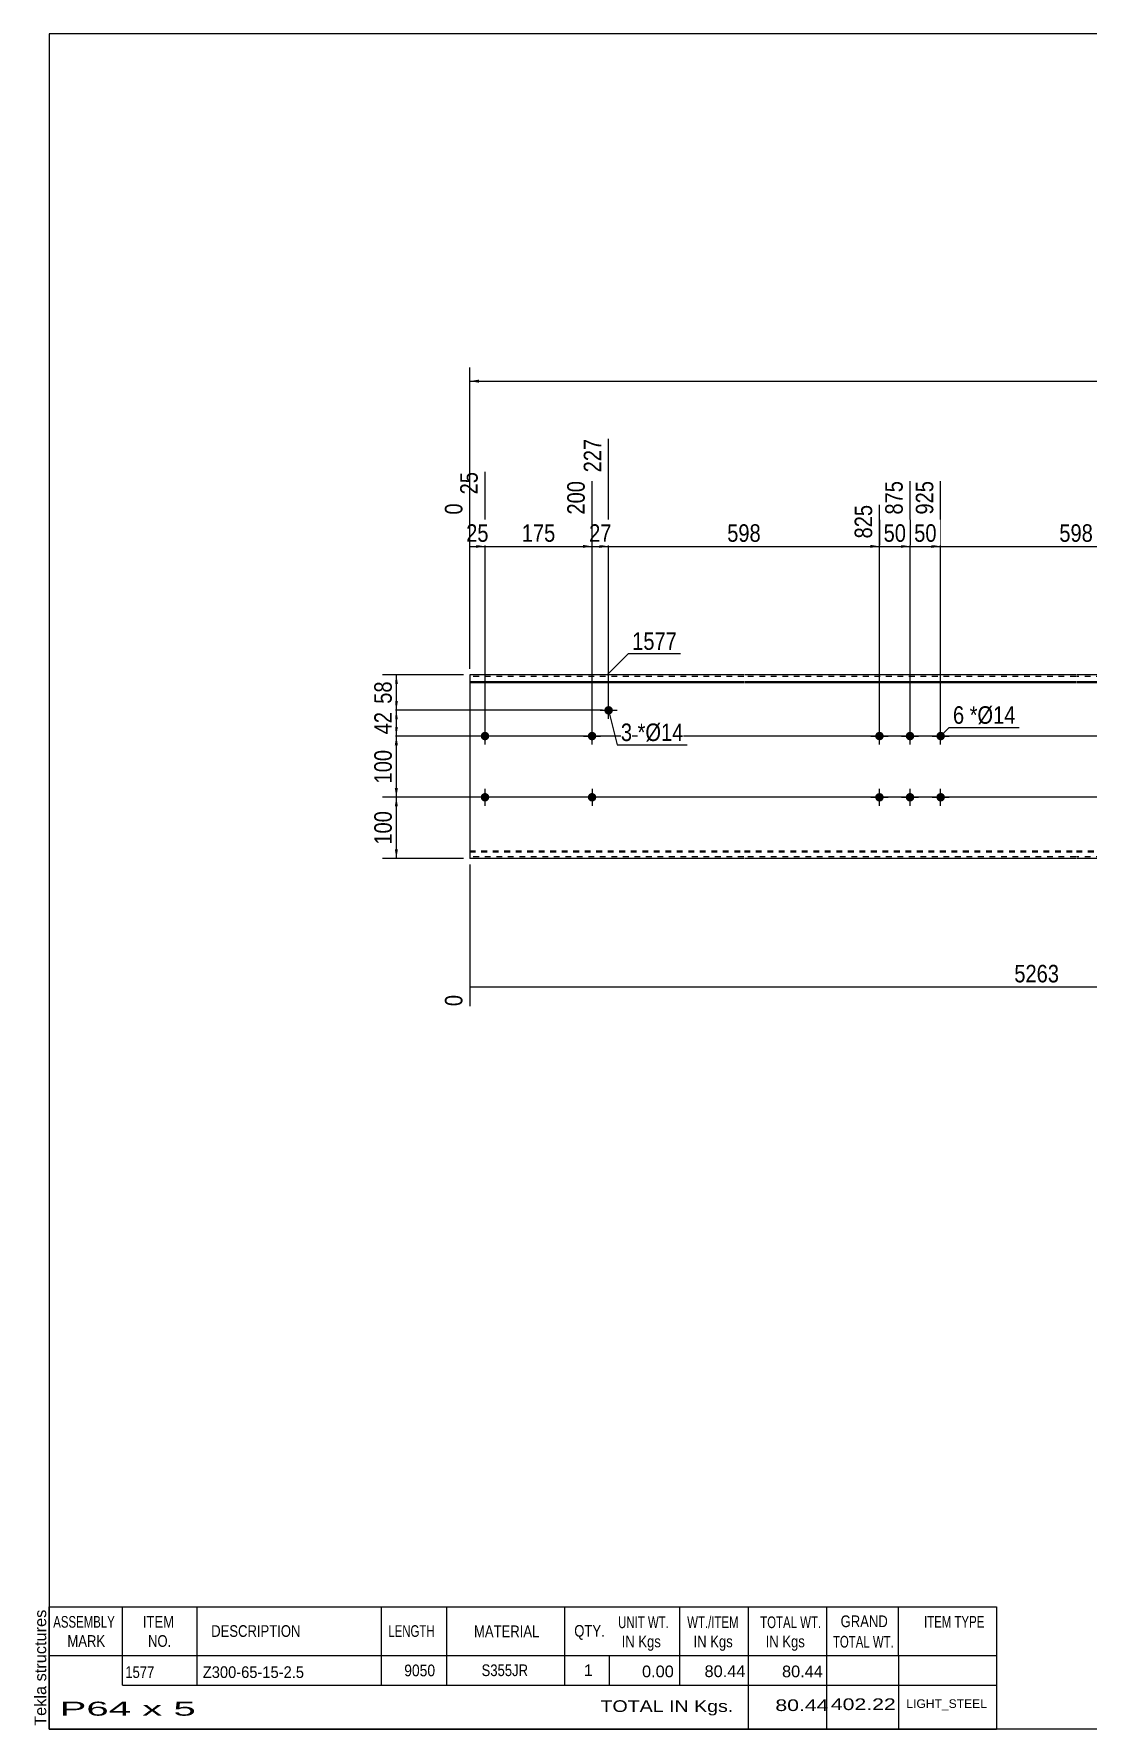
# Model space of a CAD drawing. Header units: millimetres. Extents: x -71 to 331, y -157 to 120.
# Drawn here: x -71.3 to 101.1, y -157.3 to 119.8 of the extents above; entities that cross this region are included whole.
import ezdxf

# ---------------------------------------------------------------- set-up
doc = ezdxf.new("R2010")
doc.units = ezdxf.units.MM
doc.linetypes.add('DXK_LINE_DOT1', pattern=[1.8814, 0.9407, -0.9407])
doc.styles.add('Arial', font='ARIAL.TTF', dxfattribs={"height": 0.2})
doc.styles.add('Arial Narrow', font='ARIALN.TTF', dxfattribs={"height": 0.2})

# ---------------------------------------------------------------- blocks, each defined once
blk = doc.blocks.new('Unknown-629085682-1880')
at = {"color": 5, "linetype": 'Continuous'}
for p, q in [((331.25, 119.75), (-68.75, 119.75)), ((-68.75, 119.75), (-68.75, -157.25)), ((331.25, -157.25), (331.25, 119.75)), ((-68.75, -157.25), (331.25, -157.25))]:
    blk.add_line(p, q, dxfattribs=at)
at = {"color": 174, "linetype": 'Continuous', "style": 'Arial'}
blk.add_text('Tekla structures', height=1.9102, rotation=90, dxfattribs=at).set_placement((-69.25, -156.75))
blk = doc.blocks.new('Bolt-629085682-1223 - 1203')
at = {"linetype": 'Continuous'}
blk.add_hatch(color=3, dxfattribs=at).paths.add_polyline_path([(20.7, -5, -1), (19.3, -5, -1)])
at = {"color": 3, "linetype": 'Continuous'}
for p, q in [((21.4, -5), (18.6, -5)), ((20, -3.6), (20, -6.4))]:
    blk.add_line(p, q, dxfattribs=at)
blk = doc.blocks.new('Part-629085682-1218 - 1203')
at = {"color": 2, "linetype": 'Continuous'}
for p, q in [((0, 15), (0, -15)), ((44.8, 15), (0, 15)), ((0, 13.94), (44.8, 13.94)), ((99.09, 15), (44.9, 15)), ((44.9, 13.94), (99.09, 13.94)), ((163.58, 15), (99.19, 15)), ((99.19, 13.94), (163.58, 13.94)), ((207.08, 15), (163.68, 15)), ((163.68, 13.94), (207.08, 13.94)), ((251.78, 15), (207.18, 15)), ((207.18, 13.94), (251.78, 13.94)), ((251.78, 13.94), (251.78, 15)), ((251.78, -15), (251.78, 13.94)), ((0, 13.76), (44.8, 13.76)), ((44.9, 13.76), (99.09, 13.76)), ((99.19, 13.76), (163.58, 13.76)), ((163.68, 13.76), (207.08, 13.76)), ((207.18, 13.76), (251.78, 13.76)), ((44.8, -15), (0, -15)), ((99.09, -15), (44.9, -15)), ((163.58, -15), (99.19, -15)), ((207.08, -15), (163.68, -15)), ((251.78, -15), (207.18, -15))]:
    blk.add_line(p, q, dxfattribs=at)
at = {"color": 7, "linetype": 'DXK_LINE_DOT1'}
for p, q in [((44.8, 14.75), (0, 14.75)), ((99.09, 14.75), (44.9, 14.75)), ((163.58, 14.75), (99.19, 14.75)), ((207.08, 14.75), (163.68, 14.75)), ((251.78, 14.75), (207.18, 14.75)), ((0, -13.76), (44.8, -13.76)), ((44.9, -13.76), (99.09, -13.76)), ((99.19, -13.76), (163.58, -13.76)), ((163.68, -13.76), (207.08, -13.76)), ((207.18, -13.76), (251.78, -13.76)), ((0, -13.94), (44.8, -13.94)), ((44.8, -14.75), (0, -14.75)), ((44.9, -13.94), (99.09, -13.94)), ((99.09, -14.75), (44.9, -14.75)), ((99.19, -13.94), (163.58, -13.94)), ((163.58, -14.75), (99.19, -14.75)), ((163.68, -13.94), (207.08, -13.94)), ((207.08, -14.75), (163.68, -14.75)), ((207.18, -13.94), (251.78, -13.94)), ((251.78, -14.75), (207.18, -14.75))]:
    blk.add_line(p, q, dxfattribs=at)
blk = doc.blocks.new('Bolt-629085682-1220 - 1203')
at = {"linetype": 'Continuous'}
for points in [[(66.29, 5, -1), (67.69, 5, -1)], [(71.29, 5, -1), (72.69, 5, -1)], [(76.29, 5, -1), (77.69, 5, -1)], [(66.29, -5, -1), (67.69, -5, -1)], [(71.29, -5, -1), (72.69, -5, -1)], [(76.29, -5, -1), (77.69, -5, -1)]]:
    blk.add_hatch(color=3, dxfattribs=at).paths.add_polyline_path(points)
at = {"color": 3, "linetype": 'Continuous'}
for p, q in [((66.99, 3.6), (66.99, 6.4)), ((71.99, 3.6), (71.99, 6.4)), ((76.99, 3.6), (76.99, 6.4)), ((65.59, 5), (68.39, 5)), ((70.59, 5), (73.39, 5)), ((75.59, 5), (78.39, 5)), ((65.59, -5), (68.39, -5)), ((66.99, -6.4), (66.99, -3.6)), ((70.59, -5), (73.39, -5)), ((71.99, -6.4), (71.99, -3.6)), ((75.59, -5), (78.39, -5)), ((76.99, -6.4), (76.99, -3.6))]:
    blk.add_line(p, q, dxfattribs=at)
blk = doc.blocks.new('Bolt-629085682-1221 - 1203')
at = {"linetype": 'Continuous'}
blk.add_hatch(color=3, dxfattribs=at).paths.add_polyline_path([(22, 9.21, -1), (23.4, 9.21, -1)])
at = {"color": 3, "linetype": 'Continuous'}
for p, q in [((21.3, 9.21), (24.1, 9.21)), ((22.7, 7.81), (22.7, 10.61))]:
    blk.add_line(p, q, dxfattribs=at)
blk = doc.blocks.new('Bolt-629085682-1224 - 1203')
at = {"linetype": 'Continuous'}
blk.add_hatch(color=3, dxfattribs=at).paths.add_polyline_path([(19.3, 5, -1), (20.7, 5, -1)])
at = {"color": 3, "linetype": 'Continuous'}
for p, q in [((20, 3.6), (20, 6.4)), ((18.6, 5), (21.4, 5))]:
    blk.add_line(p, q, dxfattribs=at)
blk = doc.blocks.new('Bolt-629085682-1227 - 1203')
at = {"linetype": 'Continuous'}
for points in [[(1.8, 5, -1), (3.2, 5, -1)], [(140.79, 5, -1), (142.19, 5, -1)]]:
    blk.add_hatch(color=3, dxfattribs=at).paths.add_polyline_path(points)
at = {"color": 3, "linetype": 'Continuous'}
for p, q in [((2.5, 3.6), (2.5, 6.4)), ((141.49, 3.6), (141.49, 6.4)), ((3.9, 5), (1.1, 5)), ((142.89, 5), (140.09, 5))]:
    blk.add_line(p, q, dxfattribs=at)
blk = doc.blocks.new('Bolt-629085682-1228 - 1203')
at = {"linetype": 'Continuous'}
for points in [[(1.8, -5, -1), (3.2, -5, -1)], [(140.79, -5, -1), (142.19, -5, -1)]]:
    blk.add_hatch(color=3, dxfattribs=at).paths.add_polyline_path(points)
at = {"color": 3, "linetype": 'Continuous'}
for p, q in [((3.9, -5), (1.1, -5)), ((2.5, -6.4), (2.5, -3.6)), ((142.89, -5), (140.09, -5)), ((141.49, -6.4), (141.49, -3.6))]:
    blk.add_line(p, q, dxfattribs=at)
blk = doc.blocks.new('StraightDimension-629085682-1330 - 1203')
at = {"linetype": 'Continuous'}
for points in [[(-12.25, 13.5), (-12, 15), (-11.75, 13.5)], [(-11.75, 10.71), (-12, 9.21), (-12.25, 10.71)]]:
    blk.add_hatch(color=7, dxfattribs=at).paths.add_polyline_path(points)
at = {"color": 7, "linetype": 'Continuous'}
for p, q in [((-1, 15), (-14.25, 15)), ((-12, 9.21), (-12, 15)), ((21.7, 9.21), (-14.25, 9.21))]:
    blk.add_line(p, q, dxfattribs=at)
at = {"color": 0}
blk.add_wipeout([(-12.15, 14.53), (-16.35, 14.53), (-16.35, 9.68), (-12.15, 9.68)], dxfattribs=at)
at = {"color": 3, "style": 'Arial Narrow'}
blk.add_text('58', height=2.863, rotation=90.0002, dxfattribs=at).set_placement((-12.75, 10.28))
blk = doc.blocks.new('StraightDimension-629085682-1333 - 1203')
at = {"linetype": 'Continuous'}
for points in [[(-12.25, -6.5), (-12, -5), (-11.75, -6.5)], [(-11.75, -13.5), (-12, -15), (-12.25, -13.5)]]:
    blk.add_hatch(color=7, dxfattribs=at).paths.add_polyline_path(points)
at = {"color": 7, "linetype": 'Continuous'}
for p, q in [((228.28, -5), (-14.25, -5)), ((-12, -15), (-12, -5)), ((-1, -15), (-14.25, -15))]:
    blk.add_line(p, q, dxfattribs=at)
at = {"color": 0}
blk.add_wipeout([(-12.15, -6.66), (-16.35, -6.66), (-16.35, -13.34), (-12.15, -13.34)], dxfattribs=at)
at = {"color": 3, "style": 'Arial Narrow'}
blk.add_text('100', height=2.863, rotation=90.0002, dxfattribs=at).set_placement((-12.75, -12.74))
blk = doc.blocks.new('StraightDimension-629085682-1264 - 1203')
at = {"linetype": 'Continuous'}
blk.add_hatch(color=7, dxfattribs=at).paths.add_polyline_path([(119.79, 36.25), (121.29, 36), (119.79, 35.75)])
at = {"color": 7, "linetype": 'Continuous'}
for p, q in [((121.29, 10.21), (121.29, 48.51)), ((76.99, 6), (76.99, 46.68)), ((76.99, 36), (121.29, 36))]:
    blk.add_line(p, q, dxfattribs=at)
at = {"color": 0, "linetype": 'Continuous'}
blk.add_wipeout([(120.69, 49.11), (116.49, 49.11), (116.49, 40.6), (120.69, 40.6)], dxfattribs=at)
at = {"color": 0}
blk.add_wipeout([(102.48, 36.15), (102.48, 40.35), (95.8, 40.35), (95.8, 36.15)], dxfattribs=at)
at = {"color": 3, "linetype": 'Continuous', "style": 'Arial Narrow'}
blk.add_text('1523', height=2.863, rotation=90.0002, dxfattribs=at).set_placement((120.09, 41.2))
at = {"color": 3, "style": 'Arial Narrow'}
blk.add_text('598', height=2.863, dxfattribs=at).set_placement((96.4, 36.75))
blk = doc.blocks.new('StraightDimension-629085682-1265 - 1203')
at = {"linetype": 'Continuous'}
blk.add_hatch(color=7, dxfattribs=at).paths.add_polyline_path([(75.49, 36.25), (76.99, 36), (75.49, 35.75)])
at = {"color": 7, "linetype": 'Continuous'}
for p, q in [((71.99, 6), (71.99, 46.68)), ((76.99, 6), (76.99, 46.68)), ((71.99, 36), (76.99, 36))]:
    blk.add_line(p, q, dxfattribs=at)
at = {"color": 0}
blk.add_wipeout([(76.92, 36.15), (76.92, 40.35), (72.07, 40.35), (72.07, 36.15)], dxfattribs=at)
at = {"color": 0, "linetype": 'Continuous'}
blk.add_wipeout([(76.39, 47.28), (72.19, 47.28), (72.19, 40.6), (76.39, 40.6)], dxfattribs=at)
at = {"color": 3, "linetype": 'Continuous', "style": 'Arial Narrow'}
blk.add_text('925', height=2.863, rotation=90.0002, dxfattribs=at).set_placement((75.79, 41.2))
at = {"color": 3, "style": 'Arial Narrow'}
blk.add_text('50', height=2.863, dxfattribs=at).set_placement((72.67, 36.75))
blk = doc.blocks.new('StraightDimension-629085682-1266 - 1203')
at = {"linetype": 'Continuous'}
blk.add_hatch(color=7, dxfattribs=at).paths.add_polyline_path([(70.49, 36.25), (71.99, 36), (70.49, 35.75)])
at = {"color": 7, "linetype": 'Continuous'}
for p, q in [((71.99, 6), (71.99, 46.68)), ((66.99, 6), (66.99, 42.78)), ((66.99, 36), (71.99, 36))]:
    blk.add_line(p, q, dxfattribs=at)
at = {"color": 0}
blk.add_wipeout([(71.92, 36.15), (71.92, 40.35), (67.07, 40.35), (67.07, 36.15)], dxfattribs=at)
at = {"color": 0, "linetype": 'Continuous'}
blk.add_wipeout([(71.39, 47.28), (67.19, 47.28), (67.19, 40.6), (71.39, 40.6)], dxfattribs=at)
at = {"color": 3, "linetype": 'Continuous', "style": 'Arial Narrow'}
blk.add_text('875', height=2.863, rotation=90.0002, dxfattribs=at).set_placement((70.79, 41.2))
at = {"color": 3, "style": 'Arial Narrow'}
blk.add_text('50', height=2.863, dxfattribs=at).set_placement((67.67, 36.75))
blk = doc.blocks.new('StraightDimension-629085682-1332 - 1203')
at = {"linetype": 'Continuous'}
for points in [[(-12.25, 3.5), (-12, 5), (-11.75, 3.5)], [(-11.75, -3.5), (-12, -5), (-12.25, -3.5)]]:
    blk.add_hatch(color=7, dxfattribs=at).paths.add_polyline_path(points)
at = {"color": 7, "linetype": 'Continuous'}
for p, q in [((228.28, 5), (-14.25, 5)), ((-12, -5), (-12, 5)), ((228.28, -5), (-14.25, -5))]:
    blk.add_line(p, q, dxfattribs=at)
at = {"color": 0}
blk.add_wipeout([(-12.15, 3.34), (-16.35, 3.34), (-16.35, -3.34), (-12.15, -3.34)], dxfattribs=at)
at = {"color": 3, "style": 'Arial Narrow'}
blk.add_text('100', height=2.863, rotation=90.0002, dxfattribs=at).set_placement((-12.75, -2.74))
blk = doc.blocks.new('StraightDimension-629085682-1267 - 1203')
at = {"linetype": 'Continuous'}
blk.add_hatch(color=7, dxfattribs=at).paths.add_polyline_path([(65.49, 36.25), (66.99, 36), (65.49, 35.75)])
at = {"color": 7, "linetype": 'Continuous'}
for p, q in [((22.7, 10.21), (22.7, 53.58)), ((66.99, 6), (66.99, 42.78)), ((22.7, 36), (66.99, 36))]:
    blk.add_line(p, q, dxfattribs=at)
at = {"color": 0, "linetype": 'Continuous'}
blk.add_wipeout([(66.39, 43.38), (62.19, 43.38), (62.19, 36.7), (66.39, 36.7)], dxfattribs=at)
at = {"color": 0}
blk.add_wipeout([(48.19, 36.15), (48.19, 40.35), (41.5, 40.35), (41.5, 36.15)], dxfattribs=at)
at = {"color": 3, "linetype": 'Continuous', "style": 'Arial Narrow'}
blk.add_text('825', height=2.863, rotation=90.0002, dxfattribs=at).set_placement((65.79, 37.3))
at = {"color": 3, "style": 'Arial Narrow'}
blk.add_text('598', height=2.863, dxfattribs=at).set_placement((42.1, 36.75))
blk = doc.blocks.new('StraightDimension-629085682-1331 - 1203')
at = {"linetype": 'Continuous'}
for points in [[(-12.25, 7.71), (-12, 9.21), (-11.75, 7.71)], [(-11.75, 6.5), (-12, 5), (-12.25, 6.5)]]:
    blk.add_hatch(color=7, dxfattribs=at).paths.add_polyline_path(points)
at = {"color": 7, "linetype": 'Continuous'}
for p, q in [((21.7, 9.21), (-14.25, 9.21)), ((-12, 5), (-12, 9.21)), ((228.28, 5), (-14.25, 5))]:
    blk.add_line(p, q, dxfattribs=at)
at = {"color": 0}
blk.add_wipeout([(-12.15, 9.53), (-16.35, 9.53), (-16.35, 4.68), (-12.15, 4.68)], dxfattribs=at)
at = {"color": 3, "style": 'Arial Narrow'}
blk.add_text('42', height=2.863, rotation=90.0002, dxfattribs=at).set_placement((-12.75, 5.28))
blk = doc.blocks.new('StraightDimension-629085682-1268 - 1203')
at = {"linetype": 'Continuous'}
blk.add_hatch(color=7, dxfattribs=at).paths.add_polyline_path([(21.2, 36.25), (22.7, 36), (21.2, 35.75)])
at = {"color": 7, "linetype": 'Continuous'}
for p, q in [((22.7, 10.21), (22.7, 53.58)), ((20, 6), (20, 46.68)), ((20, 36), (22.7, 36))]:
    blk.add_line(p, q, dxfattribs=at)
at = {"color": 0, "linetype": 'Continuous'}
blk.add_wipeout([(22.1, 54.18), (17.9, 54.18), (17.9, 47.5), (22.1, 47.5)], dxfattribs=at)
at = {"color": 0}
blk.add_wipeout([(23.78, 36.15), (23.78, 40.35), (18.92, 40.35), (18.92, 36.15)], dxfattribs=at)
at = {"color": 3, "linetype": 'Continuous', "style": 'Arial Narrow'}
blk.add_text('227', height=2.863, rotation=90.0002, dxfattribs=at).set_placement((21.5, 48.1))
at = {"color": 3, "style": 'Arial Narrow'}
blk.add_text('27', height=2.863, dxfattribs=at).set_placement((19.52, 36.75))
blk = doc.blocks.new('StraightDimension-629085682-1269 - 1203')
at = {"linetype": 'Continuous'}
blk.add_hatch(color=7, dxfattribs=at).paths.add_polyline_path([(18.5, 36.25), (20, 36), (18.5, 35.75)])
at = {"color": 7, "linetype": 'Continuous'}
for p, q in [((2.5, 6), (2.5, 48.16)), ((20, 6), (20, 46.68)), ((2.5, 36), (20, 36))]:
    blk.add_line(p, q, dxfattribs=at)
at = {"color": 0}
blk.add_wipeout([(14.59, 36.15), (14.59, 40.35), (7.91, 40.35), (7.91, 36.15)], dxfattribs=at)
at = {"color": 0, "linetype": 'Continuous'}
blk.add_wipeout([(19.4, 47.28), (15.2, 47.28), (15.2, 40.6), (19.4, 40.6)], dxfattribs=at)
at = {"color": 3, "linetype": 'Continuous', "style": 'Arial Narrow'}
blk.add_text('200', height=2.863, rotation=90.0002, dxfattribs=at).set_placement((18.8, 41.2))
at = {"color": 3, "style": 'Arial Narrow'}
blk.add_text('175', height=2.863, dxfattribs=at).set_placement((8.51, 36.75))
blk = doc.blocks.new('StraightDimension-629085682-1270 - 1203')
at = {"linetype": 'Continuous'}
blk.add_hatch(color=7, dxfattribs=at).paths.add_polyline_path([(1, 36.25), (2.5, 36), (1, 35.75)])
at = {"color": 7, "linetype": 'Continuous'}
for p, q in [((2.5, 6), (2.5, 48.16)), ((0, 16), (0, 43.03)), ((0, 36), (2.5, 36))]:
    blk.add_line(p, q, dxfattribs=at)
at = {"color": 0, "linetype": 'Continuous'}
blk.add_wipeout([(1.9, 48.76), (-2.3, 48.76), (-2.3, 43.9), (1.9, 43.9)], dxfattribs=at)
at = {"color": 0}
blk.add_wipeout([(3.68, 36.15), (3.68, 40.35), (-1.18, 40.35), (-1.18, 36.15)], dxfattribs=at)
at = {"color": 0, "linetype": 'Continuous'}
blk.add_wipeout([(-0.6, 43.63), (-4.8, 43.63), (-4.8, 40.6), (-0.6, 40.6)], dxfattribs=at)
at = {"color": 3, "linetype": 'Continuous', "style": 'Arial Narrow'}
for s, height, p in [('25', 2.863, (1.3, 44.5)), ('0', 2.86, (-1.2, 41.2))]:
    blk.add_text(s, height=height, rotation=90.0002, dxfattribs=at).set_placement(p)
at = {"color": 3, "style": 'Arial Narrow'}
blk.add_text('25', height=2.863, dxfattribs=at).set_placement((-0.58, 36.75))
blk = doc.blocks.new('StraightDimension-629085682-1314 - 1203')
at = {"linetype": 'Continuous'}
blk.add_hatch(color=7, dxfattribs=at).paths.add_polyline_path([(183.88, -35.75), (185.38, -36), (183.88, -36.25)])
at = {"color": 7, "linetype": 'Continuous'}
for p, q in [((185.38, -6), (185.38, -44.61)), ((0, -16), (0, -39.13)), ((0, -36), (185.38, -36))]:
    blk.add_line(p, q, dxfattribs=at)
at = {"color": 0}
blk.add_wipeout([(96.95, -35.85), (96.95, -31.65), (88.44, -31.65), (88.44, -35.85)], dxfattribs=at)
at = {"color": 0, "linetype": 'Continuous'}
for points in [[(-0.6, -36.7), (-4.8, -36.7), (-4.8, -39.73), (-0.6, -39.73)], [(184.78, -36.7), (180.58, -36.7), (180.58, -45.21), (184.78, -45.21)]]:
    blk.add_wipeout(points, dxfattribs=at)
at = {"color": 3, "style": 'Arial Narrow'}
blk.add_text('5263', height=2.863, dxfattribs=at).set_placement((89.04, -35.25))
at = {"color": 3, "linetype": 'Continuous', "style": 'Arial Narrow'}
for s, height, p in [('0', 2.86, (-1.2, -39.13)), ('5263', 2.863, (184.18, -44.61))]:
    blk.add_text(s, height=height, rotation=90.0002, dxfattribs=at).set_placement(p)
blk = doc.blocks.new('StraightDimension-629085682-1366 - 1203')
at = {"linetype": 'Continuous'}
for points in [[(1.5, 62.75), (0, 63), (1.5, 63.25)], [(250.28, 63.25), (251.78, 63), (250.28, 62.75)]]:
    blk.add_hatch(color=7, dxfattribs=at).paths.add_polyline_path(points)
at = {"color": 7, "linetype": 'Continuous'}
for p, q in [((0, 16), (0, 65.25)), ((251.78, 16), (251.78, 65.25)), ((0, 63), (251.78, 63))]:
    blk.add_line(p, q, dxfattribs=at)
at = {"color": 0}
blk.add_wipeout([(130.15, 63.15), (130.15, 67.35), (121.63, 67.35), (121.63, 63.15)], dxfattribs=at)
at = {"color": 3, "style": 'Arial Narrow'}
blk.add_text('9050', height=2.863, dxfattribs=at).set_placement((122.23, 63.75))
blk = doc.blocks.new('CBS_BOM-629085682-1930')
at = {"color": 7, "linetype": 'Continuous'}
for p, q in [((-68.78, -145.28), (-68.78, -137.28)), ((-68.78, -137.28), (86.14, -137.28)), ((-56.78, -145.28), (-56.78, -137.28)), ((-44.59, -145.28), (-44.59, -137.28)), ((-14.43, -145.28), (-14.43, -137.28)), ((-3.75, -145.28), (-3.75, -137.28)), ((15.57, -145.28), (15.57, -137.28)), ((34.37, -145.28), (34.37, -137.28)), ((45.58, -145.28), (45.58, -137.28)), ((58.37, -145.28), (58.37, -137.28)), ((70.12, -145.28), (70.12, -137.28)), ((86.14, -137.29), (86.14, -145.27)), ((-68.78, -145.28), (86.14, -145.28)), ((-68.78, -150.08), (-68.78, -145.28)), ((-56.78, -150.08), (-56.78, -145.28)), ((-44.59, -150.08), (-44.59, -145.28)), ((-14.43, -150.08), (-14.43, -145.28)), ((-3.75, -150.08), (-3.75, -145.28)), ((15.57, -150.08), (15.57, -145.28)), ((22.83, -150.08), (22.83, -145.28)), ((34.37, -150.08), (34.37, -145.28)), ((45.58, -150.08), (45.58, -145.28)), ((58.37, -150.08), (58.37, -145.28)), ((70.14, -150.08), (70.14, -145.28)), ((86.14, -145.28), (86.14, -150.08)), ((-68.78, -157.28), (-68.78, -150.1)), ((-56.78, -150.08), (86.14, -150.08)), ((45.58, -157.28), (45.58, -150.1)), ((58.37, -157.28), (58.37, -150.1)), ((70.18, -157.28), (70.18, -150.1)), ((86.14, -150.08), (86.14, -157.28)), ((-68.78, -157.28), (86.14, -157.28))]:
    blk.add_line(p, q, dxfattribs=at)
at = {"color": 3, "linetype": 'Continuous', "style": 'Arial'}
for s, height, width, p in [('ASSEMBLY', 1.91, 0.7, (-68.1, -140.71)), ('ITEM', 1.91, 0.8, (-53.45, -140.71)), ('DESCRIPTION', 1.9102, 0.8, (-42.27, -142.21)), ('LENGTH', 1.91, 0.7, (-13.32, -142.21)), ('MATERIAL', 1.91, 0.8, (0.7, -142.26)), ('QTY.', 1.91, 0.8, (17.09, -142.18)), ('UNIT WT.', 1.91, 0.7, (24.26, -140.78)), ('WT./ITEM', 1.91, 0.7, (35.55, -140.78)), ('TOTAL WT.', 1.91, 0.7, (47.49, -140.78)), ('GRAND', 1.91, 0.8, (60.64, -140.62)), ('ITEM TYPE', 1.91, 0.7, (74.28, -140.7)), ('MARK', 1.91, 0.8, (-65.78, -143.84)), ('NO.', 1.91, 0.8, (-52.6, -143.84)), ('IN Kgs', 1.91, 0.8, (24.84, -143.92)), ('IN Kgs', 1.91, 0.8, (36.59, -143.92)), ('IN Kgs', 1.91, 0.8, (48.38, -143.92)), ('TOTAL WT.', 1.91, 0.7, (59.38, -143.96))]:
    blk.add_text(s, height=height, dxfattribs=dict(at, width=width)).set_placement(p)
at = {"color": 7, "linetype": 'Continuous', "style": 'Arial'}
for s, height, width, p in [('9050', 1.91, 0.85, (-10.71, -148.65)), ('S355JR', 1.91, 0.8, (1.94, -148.62)), ('1577', 1.91, 0.8, (-56.32, -148.93)), ('Z300-65-15-2.5', 1.9102, 0.9, (-43.65, -148.93))]:
    blk.add_text(s, height=height, dxfattribs=dict(at, width=width)).set_placement(p)
for s, p in [('1', (18.66, -148.62)), ('0.00', (28.17, -148.81)), ('80.44', (38.39, -148.78)), ('80.44', (51.06, -148.81))]:
    blk.add_text(s, height=1.91, dxfattribs=at).set_placement(p)
at = {"color": 6, "linetype": 'Continuous', "style": 'Arial'}
for s, height, width, p in [('402.22', 1.91, 1.3, (59.04, -154.17)), ('P64 x 5', 2.292, 2.05, (-67.06, -155.09)), ('TOTAL IN Kgs.', 1.9102, 1.2, (21.38, -154.48)), ('80.44', 1.91, 1.3, (49.97, -154.33))]:
    blk.add_text(s, height=height, dxfattribs=dict(at, width=width)).set_placement(p)
blk.add_text('LIGHT_STEEL', height=1.4135, dxfattribs=at).set_placement((71.39, -153.83))
blk = doc.blocks.new('Mark-629085682-1369 - 1203')
at = {"color": 0}
blk.add_wipeout([(33.87, 19.09), (33.87, 22.09), (26.56, 22.09), (26.56, 19.09)], dxfattribs=at)
blk.add_wipeout([(33.87, 19.09), (33.87, 22.09), (26.56, 22.09), (26.56, 19.09)], dxfattribs=at)
at = {"color": 7, "linetype": 'Continuous'}
for p, q in [((22.42, 14.95), (25.96, 18.49)), ((25.96, 18.49), (34.47, 18.49))]:
    blk.add_line(p, q, dxfattribs=at)
at = {"color": 3, "style": 'Arial Narrow'}
blk.add_text('1577', height=2.863, dxfattribs=at).set_placement((26.56, 19.09))
blk = doc.blocks.new('MarkSet-629085682-1381 - 1203')
at = {"color": 0}
blk.add_wipeout([(26.54, 4.19), (26.54, 7.19), (24.71, 7.19), (24.71, 4.19)], dxfattribs=at)
blk.add_wipeout([(26.54, 4.19), (26.54, 7.19), (24.71, 7.19), (24.71, 4.19)], dxfattribs=at)
at = {"color": 7, "linetype": 'Continuous'}
blk.add_line((22.7, 9.21), (24.11, 3.59), dxfattribs=at)
at = {"color": 0}
blk.add_wipeout([(28.72, 4.19), (28.72, 7.19), (27.44, 7.19), (27.44, 4.19)], dxfattribs=at)
blk.add_wipeout([(28.72, 4.19), (28.72, 7.19), (27.44, 7.19), (27.44, 4.19)], dxfattribs=at)
at = {"color": 3, "style": 'Arial Narrow'}
blk.add_text('3', height=2.86, dxfattribs=at).set_placement((24.71, 4.19))
at = {"color": 0}
blk.add_wipeout([(34.93, 4.19), (34.93, 7.19), (28.72, 7.19), (28.72, 4.19)], dxfattribs=at)
blk.add_wipeout([(34.93, 4.19), (34.93, 7.19), (28.72, 7.19), (28.72, 4.19)], dxfattribs=at)
at = {"color": 7, "linetype": 'Continuous'}
blk.add_line((24.11, 3.59), (35.53, 3.59), dxfattribs=at)
at = {"color": 3, "style": 'Arial Narrow'}
for s, height, p in [('*', 2.86, (27.44, 4.19)), ('Ø14', 2.863, (28.72, 4.19))]:
    blk.add_text(s, height=height, dxfattribs=at).set_placement(p)
blk = doc.blocks.new('Mark-629085682-1398 - 1203')
at = {"color": 0}
blk.add_wipeout([(80.84, 7.01), (80.84, 10.01), (79.01, 10.01), (79.01, 7.01)], dxfattribs=at)
blk.add_wipeout([(80.84, 7.01), (80.84, 10.01), (79.01, 10.01), (79.01, 7.01)], dxfattribs=at)
at = {"color": 7, "linetype": 'Continuous'}
blk.add_line((76.99, 5), (78.41, 6.41), dxfattribs=at)
at = {"color": 0}
blk.add_wipeout([(83.01, 7.01), (83.01, 10.01), (81.74, 10.01), (81.74, 7.01)], dxfattribs=at)
blk.add_wipeout([(83.01, 7.01), (83.01, 10.01), (81.74, 10.01), (81.74, 7.01)], dxfattribs=at)
at = {"color": 3, "style": 'Arial Narrow'}
blk.add_text('6', height=2.86, dxfattribs=at).set_placement((79.01, 7.01))
at = {"color": 0}
blk.add_wipeout([(89.23, 7.01), (89.23, 10.01), (83.01, 10.01), (83.01, 7.01)], dxfattribs=at)
blk.add_wipeout([(89.23, 7.01), (89.23, 10.01), (83.01, 10.01), (83.01, 7.01)], dxfattribs=at)
at = {"color": 7, "linetype": 'Continuous'}
blk.add_line((78.41, 6.41), (89.83, 6.41), dxfattribs=at)
at = {"color": 3, "style": 'Arial Narrow'}
for s, height, p in [('*', 2.86, (81.74, 7.01)), ('Ø14', 2.863, (83.01, 7.01))]:
    blk.add_text(s, height=height, dxfattribs=at).set_placement(p)

msp = doc.modelspace()

# ---------------------------------------------------------------- block references
for name in ['Unknown-629085682-1880', 'Part-629085682-1218 - 1203', 'Bolt-629085682-1221 - 1203', 'Bolt-629085682-1227 - 1203', 'Bolt-629085682-1224 - 1203', 'Bolt-629085682-1220 - 1203', 'Bolt-629085682-1228 - 1203', 'Bolt-629085682-1223 - 1203', 'CBS_BOM-629085682-1930']:
    msp.add_blockref(name, (0, 0))

# ---------------------------------------------------------------- next in the draw order: block references
for name in ['StraightDimension-629085682-1264 - 1203', 'StraightDimension-629085682-1330 - 1203', 'StraightDimension-629085682-1333 - 1203']:
    msp.add_blockref(name, (0, 0))

# ---------------------------------------------------------------- next in the draw order: block references
msp.add_blockref('StraightDimension-629085682-1265 - 1203', (0, 0))

# ---------------------------------------------------------------- next in the draw order: block references
msp.add_blockref('StraightDimension-629085682-1266 - 1203', (0, 0))

# ---------------------------------------------------------------- next in the draw order: block references
msp.add_blockref('StraightDimension-629085682-1332 - 1203', (0, 0))

# ---------------------------------------------------------------- next in the draw order: block references
for name in ['StraightDimension-629085682-1267 - 1203', 'StraightDimension-629085682-1314 - 1203']:
    msp.add_blockref(name, (0, 0))

# ---------------------------------------------------------------- next in the draw order: block references
msp.add_blockref('StraightDimension-629085682-1331 - 1203', (0, 0))

# ---------------------------------------------------------------- next in the draw order: block references
for name in ['StraightDimension-629085682-1268 - 1203', 'Mark-629085682-1398 - 1203']:
    msp.add_blockref(name, (0, 0))

# ---------------------------------------------------------------- next in the draw order: block references
for name in ['StraightDimension-629085682-1269 - 1203', 'MarkSet-629085682-1381 - 1203']:
    msp.add_blockref(name, (0, 0))

# ---------------------------------------------------------------- next in the draw order: block references
msp.add_blockref('StraightDimension-629085682-1270 - 1203', (0, 0))

# ---------------------------------------------------------------- next in the draw order: block references
msp.add_blockref('StraightDimension-629085682-1366 - 1203', (0, 0))

# ---------------------------------------------------------------- next in the draw order: block references
msp.add_blockref('Mark-629085682-1369 - 1203', (0, 0))

doc.saveas('drawing.dxf')
